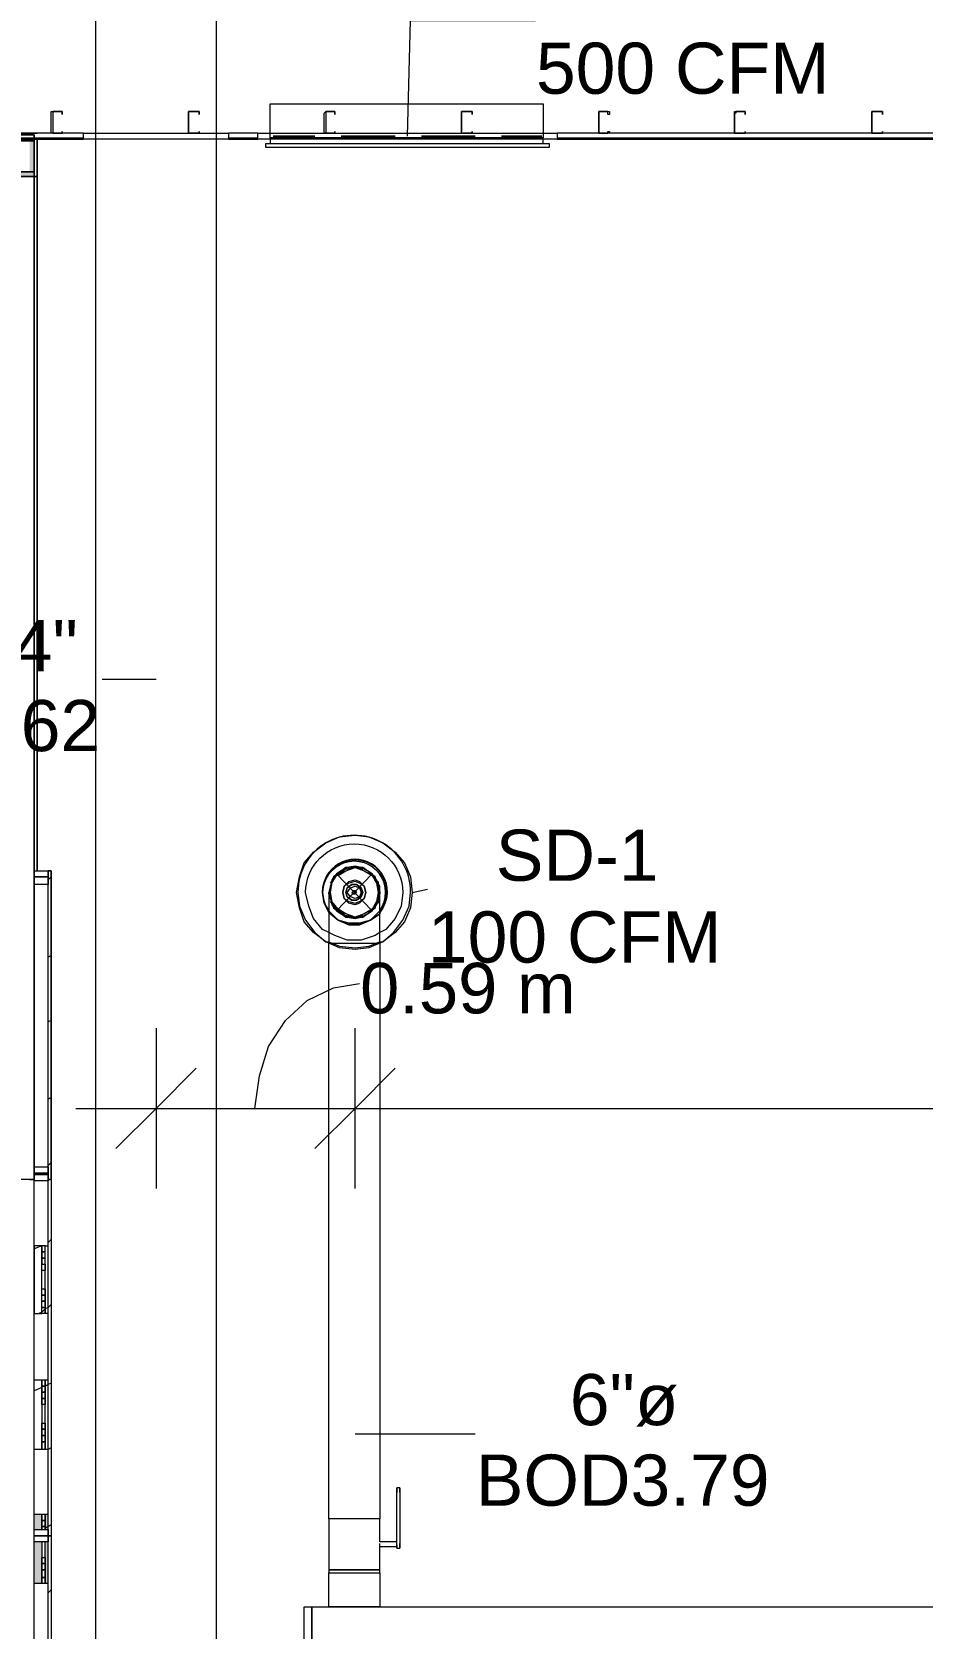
# Model space of a CAD drawing. Header units: metres. Extents: x -2 to 237, y -8 to 52.
# Drawn here: x 32.449 to 35.093, y 17.273 to 22.012 of the extents above; entities that cross this region are included whole.
import ezdxf

# ---------------------------------------------------------------- set-up
doc = ezdxf.new("R2010")
doc.units = ezdxf.units.M
doc.layers.add('HVAC - Ductos', color=5, linetype='Continuous', lineweight=0)
doc.layers.add('PDF4_Text', color=7, linetype='Continuous', lineweight=0)
doc.layers.add('PDF4_Geometry', color=7, linetype='Continuous', lineweight=0, true_color=0xaaaaaa)
doc.layers.add('PDF4_Solid Fills', color=7, linetype='Continuous', lineweight=0, true_color=0xffffff)
doc.styles.add('PDF Helvetica', font='')
doc.styles.get('PDF Helvetica').set_extended_font_data('Helvetica')

msp = doc.modelspace()

# ---------------------------------------------------------------- hatches: boundary and pattern name
at = {"layer": 'PDF4_Solid Fills', "lineweight": 0, "transparency": 33554559}
msp.add_hatch(color=256, dxfattribs=at).paths.add_polyline_path([(32.4418, 21.6884), (32.4418, 21.5968), (28.6758, 21.5968), (28.6758, 21.6884), (28.662, 21.6884), (28.662, 21.583), (32.4556, 21.583), (32.4556, 21.6884)])
h = msp.add_hatch(color=256, dxfattribs=at)
h.paths.add_polyline_path([(32.4785, 17.5649), (32.4785, 17.6107), (32.4556, 17.6107), (32.4556, 17.5649)])
h.paths.add_polyline_path([(32.4785, 17.5283), (32.4556, 17.5283), (32.4556, 17.4045), (32.4785, 17.4045)])
h = msp.add_hatch(color=256, dxfattribs=at)
h.paths.add_polyline_path([(32.4876, 17.5649), (32.4968, 17.5649), (32.4968, 17.6107), (32.4876, 17.6107)])
h.paths.add_polyline_path([(32.4968, 17.5283), (32.4876, 17.5283), (32.4876, 17.4045), (32.4968, 17.4045)])

# ---------------------------------------------------------------- linework, layer by layer
at = {"layer": 'HVAC - Ductos', "lineweight": 0}
for points in [[(32.9962, 22.0595), (32.9962, 15.7872), (32.6389, 15.7872), (32.6389, 22.0595)], [(33.1657, 21.7021), (33.2895, 21.7021)], [(33.3673, 21.7021), (33.5277, 21.7021)], [(33.6056, 21.7021), (33.7659, 21.7021)], [(33.8438, 21.7021), (33.963, 21.7021)], [(33.3765, 19.4754), (33.3719, 19.4571), (33.3765, 19.4754), (33.3902, 19.4892), (33.4086, 19.4938), (33.4223, 19.4892), (33.436, 19.4754), (33.4406, 19.4571), (33.436, 19.4754), (33.4223, 19.4846), (33.4086, 19.4892), (33.3902, 19.4846)], [(33.3856, 19.4708), (33.3811, 19.4571), (33.3856, 19.4708), (33.3994, 19.48), (33.4132, 19.48), (33.4269, 19.4708), (33.4315, 19.4571), (33.4269, 19.4708), (33.4132, 19.48), (33.3994, 19.48)], [(33.3123, 19.4571), (33.3169, 19.425), (33.3307, 19.3976), (33.3169, 19.425)], [(33.436, 19.4388), (33.4406, 19.4571), (33.436, 19.4388), (33.4223, 19.425), (33.4086, 19.4204), (33.3902, 19.425), (33.3765, 19.4388), (33.3719, 19.4571), (33.3765, 19.4388), (33.3902, 19.4296), (33.4086, 19.425), (33.4223, 19.4296)], [(33.4269, 19.4434), (33.4315, 19.4571), (33.4269, 19.4434), (33.4132, 19.4342), (33.3994, 19.4342), (33.3856, 19.4434), (33.3811, 19.4571), (33.3856, 19.4434), (33.3994, 19.4342), (33.4132, 19.4342)], [(33.4223, 19.4434), (33.4086, 19.4388), (33.3948, 19.4434), (33.3856, 19.4571), (33.3948, 19.4708), (33.4086, 19.4754), (33.4223, 19.4708), (33.4269, 19.4571)], [(33.404, 19.4617), (33.3994, 19.4571), (33.404, 19.4617), (33.4086, 19.4617), (33.4132, 19.4571), (33.4086, 19.4617)], [(33.4086, 19.4526), (33.4132, 19.4571), (33.4086, 19.4526), (33.404, 19.4526), (33.3994, 19.4571), (33.404, 19.4526)], [(33.3353, 19.3976), (33.3582, 19.3746), (33.3902, 19.3655), (33.4223, 19.3655), (33.4544, 19.3746), (33.4773, 19.3976), (33.4818, 19.4022), (33.4773, 19.3976), (33.4544, 19.3746), (33.4223, 19.3655), (33.3902, 19.3655), (33.3582, 19.3746), (33.3353, 19.3976), (33.3307, 19.4022)], [(33.4818, 19.393), (33.4544, 19.3746), (33.4223, 19.3609), (33.3902, 19.3609), (33.3582, 19.3746), (33.3353, 19.393), (33.3307, 19.3976), (33.3353, 19.393), (33.3582, 19.3746), (33.3902, 19.3609), (33.4223, 19.3609), (33.4544, 19.3746), (33.4818, 19.393), (33.4818, 19.3976)], [(33.3307, 17.4458), (33.3353, 17.4458), (33.3398, 17.4458), (33.3536, 17.4458), (33.3673, 17.4458), (33.3856, 17.4458), (33.4086, 17.4458), (33.4269, 17.4458), (33.4452, 17.4458), (33.459, 17.4458), (33.4727, 17.4458), (33.4818, 17.4458), (33.4727, 17.4458), (33.459, 17.4458), (33.4452, 17.4458), (33.4269, 17.4458), (33.4086, 17.4458), (33.3856, 17.4458), (33.3673, 17.4458), (33.3536, 17.4458), (33.3398, 17.4458), (33.3353, 17.4458)], [(33.2574, 17.1296), (33.2574, 17.3358), (33.2803, 17.3358), (33.2803, 17.1296)], [(36.8585, 17.1296), (33.2803, 17.1296), (33.2803, 17.3358), (36.8585, 17.3358)]]:
    msp.add_lwpolyline(points, close=True, dxfattribs=at)
for points in [[(33.5643, 21.7021), (33.5735, 22.0458), (33.9446, 22.0458)], [(33.9812, 21.6792), (33.9675, 21.6792), (33.9675, 21.6975), (33.1566, 21.6975), (33.1566, 21.7983), (33.9675, 21.7983), (33.9675, 21.6975), (33.1566, 21.6975), (33.1566, 21.6792), (33.1428, 21.6792), (33.1428, 21.67), (33.9858, 21.67), (33.9858, 21.6792), (33.1428, 21.6792)], [(33.1657, 21.67), (33.9584, 21.67)], [(32.8175, 20.0894), (32.6572, 20.0894)], [(33.4818, 19.4571), (33.4818, 19.4754), (33.4727, 19.4938), (33.459, 19.5121), (33.4452, 19.5212), (33.4269, 19.5304), (33.4086, 19.535), (33.3856, 19.5304), (33.3673, 19.5212), (33.3536, 19.5121), (33.3398, 19.4938), (33.3353, 19.4754), (33.3307, 19.4571), (33.3307, 19.4526), (33.3307, 19.4571), (33.3307, 19.4526), (33.3307, 19.4342), (33.3307, 19.4022), (33.3307, 19.3655), (33.3307, 19.3242), (33.3307, 19.3059), (33.3215, 19.3105), (33.2849, 19.3379), (33.2574, 19.37), (33.2436, 19.4113), (33.2345, 19.4571), (33.2436, 19.5029), (33.2574, 19.5442), (33.2849, 19.5762), (33.3215, 19.6037), (33.3628, 19.622), (33.4086, 19.6266), (33.4498, 19.622), (33.491, 19.6037), (33.5277, 19.5762), (33.5552, 19.5442), (33.5735, 19.5029), (33.578, 19.4571), (33.5735, 19.4113), (33.5552, 19.37), (33.5277, 19.3379), (33.491, 19.3105), (33.4818, 19.3059), (33.4818, 19.3471), (33.4818, 19.3884), (33.4818, 19.4204), (33.4818, 19.4434), (33.4818, 19.4571), (33.4818, 19.4526), (33.4818, 19.4571), (33.4818, 19.4754), (33.4727, 19.4938), (33.459, 19.5121), (33.4452, 19.5212), (33.4269, 19.5304), (33.4086, 19.535), (33.3856, 19.5304), (33.3673, 19.5212), (33.3536, 19.5121), (33.3398, 19.4938), (33.3353, 19.4754), (33.3307, 19.4571)], [(33.3398, 19.4892), (33.3536, 19.5075), (33.3719, 19.5212), (33.3856, 19.5304), (33.4086, 19.5304), (33.4269, 19.5304), (33.4452, 19.5212), (33.459, 19.5075), (33.4727, 19.4938), (33.4773, 19.4754), (33.4818, 19.4571), (33.4773, 19.4388), (33.4727, 19.4204), (33.459, 19.4067), (33.4452, 19.393), (33.4269, 19.3838), (33.4086, 19.3838)], [(33.3582, 19.5075), (33.3811, 19.5212), (33.4086, 19.5304), (33.436, 19.5212), (33.459, 19.5075), (33.4727, 19.4892)], [(33.3765, 19.5258), (33.3811, 19.5304)], [(33.3811, 19.5258), (33.4086, 19.5304), (33.4315, 19.5258)], [(33.4315, 19.5304), (33.436, 19.5258), (33.4406, 19.5258)], [(33.3307, 19.4526), (33.3353, 19.4388), (33.3398, 19.4204), (33.3536, 19.4022), (33.3673, 19.393), (33.3856, 19.3838), (33.3719, 19.393), (33.3536, 19.4067), (33.3444, 19.4204), (33.3353, 19.4388), (33.3353, 19.4571), (33.3353, 19.4754), (33.3444, 19.4938), (33.3536, 19.5075)], [(33.436, 19.5212), (33.459, 19.5075), (33.4727, 19.4846), (33.4773, 19.4571), (33.4727, 19.4296), (33.459, 19.4067), (33.436, 19.393), (33.4086, 19.3838), (33.3811, 19.393), (33.3582, 19.4067), (33.3398, 19.4296), (33.3353, 19.4571), (33.3398, 19.4846), (33.3536, 19.5075), (33.3765, 19.5212)], [(33.3353, 19.4846), (33.3398, 19.4892)], [(33.3398, 19.4342), (33.3353, 19.4571), (33.3398, 19.48)], [(33.4773, 19.4892), (33.4773, 19.4846)], [(33.4773, 19.48), (33.4818, 19.4571), (33.4773, 19.4342)], [(33.4315, 19.3884), (33.4086, 19.3838), (33.3856, 19.3838), (33.4086, 19.3792), (33.4269, 19.3838), (33.4452, 19.393), (33.459, 19.4022), (33.4727, 19.4204), (33.4818, 19.4388), (33.4818, 19.4526)], [(33.578, 19.4571), (33.6239, 19.4662)], [(33.3765, 19.393), (33.3536, 19.4067), (33.3398, 19.425), (33.3353, 19.4296)], [(33.3811, 19.3838), (33.3765, 19.3884)], [(33.404, 19.3838), (33.3811, 19.3884)], [(33.4406, 19.3884), (33.436, 19.3884), (33.4315, 19.3838)], [(33.4727, 19.425), (33.459, 19.4067), (33.436, 19.393)], [(33.4773, 19.4296), (33.4773, 19.425)], [(33.4818, 19.3379), (33.4681, 19.3288), (33.4269, 19.3151), (33.3856, 19.3151), (33.349, 19.3288), (33.3307, 19.3379)], [(33.3307, 19.3105), (33.3628, 19.2968), (33.4086, 19.2922), (33.4498, 19.2968), (33.4818, 19.3105)], [(33.4818, 19.3059), (33.4498, 19.2922), (33.4086, 19.2876), (33.3628, 19.2922), (33.3307, 19.3059)], [(33.5323, 17.5283), (33.4818, 17.5283), (33.4818, 17.5969), (33.4727, 17.5969), (33.459, 17.5969), (33.4452, 17.5969), (33.4269, 17.5969), (33.4086, 17.5969), (33.3856, 17.5969), (33.3673, 17.5969), (33.3536, 17.5969), (33.3398, 17.5969), (33.3353, 17.5969), (33.3307, 17.5969), (33.3307, 19.3059), (33.3353, 19.3059), (33.3398, 19.3059), (33.3536, 19.3059), (33.3673, 19.3059), (33.3856, 19.3059), (33.4086, 19.3059), (33.4269, 19.3059), (33.4452, 19.3059), (33.459, 19.3059), (33.4727, 19.3059), (33.4818, 19.3059), (33.4818, 17.5969), (33.4727, 17.5969), (33.459, 17.5969), (33.4452, 17.5969), (33.4269, 17.5969), (33.4086, 17.5969), (33.3856, 17.5969), (33.3673, 17.5969), (33.3536, 17.5969), (33.3398, 17.5969), (33.3353, 17.5969), (33.3307, 17.5969), (33.3307, 17.4458), (33.3307, 17.4366), (33.3353, 17.4366), (33.3398, 17.4366), (33.3536, 17.4366), (33.3673, 17.4366), (33.3856, 17.4366), (33.4086, 17.4366), (33.4269, 17.4366), (33.4452, 17.4366), (33.459, 17.4366), (33.4727, 17.4366), (33.4818, 17.4366), (33.4818, 17.3358), (33.4727, 17.3358), (33.459, 17.3358), (33.4452, 17.3358), (33.4269, 17.3358), (33.4086, 17.3358), (33.3856, 17.3358), (33.3673, 17.3358), (33.3536, 17.3358), (33.3398, 17.3358), (33.3353, 17.3358), (33.3307, 17.3358), (33.3307, 17.4366), (33.3353, 17.4366), (33.3398, 17.4366), (33.3536, 17.4366), (33.3673, 17.4366), (33.3856, 17.4366), (33.4086, 17.4366), (33.4269, 17.4366), (33.4452, 17.4366), (33.459, 17.4366), (33.4727, 17.4366), (33.4818, 17.4366), (33.4818, 17.4458), (33.4818, 17.5145), (33.5323, 17.5145), (33.5323, 17.5191), (33.5323, 17.5237)], [(33.3307, 19.3059), (33.3353, 19.3059), (33.3398, 19.3059), (33.3536, 19.3059), (33.3673, 19.3059), (33.3856, 19.3059), (33.4086, 19.3059), (33.4269, 19.3059), (33.4452, 19.3059), (33.459, 19.3059), (33.4727, 19.3059), (33.4818, 19.3059)], [(33.1107, 18.8157), (33.1245, 18.9119), (33.152, 18.999), (33.2024, 19.0768), (33.2665, 19.1364), (33.3444, 19.1731), (33.4223, 19.1868)], [(32.8175, 19.0539), (32.8175, 18.8157), (32.8175, 18.5775)], [(33.4086, 18.5775), (33.4086, 18.8157), (33.4086, 19.0539)], [(32.9366, 18.9348), (32.8175, 18.8157), (32.6984, 18.6965)], [(33.5277, 18.9348), (33.4086, 18.8157), (33.2895, 18.6965)], [(32.5793, 18.8157), (33.4086, 18.8157), (37.4404, 18.8157), (37.6328, 18.8157), (42.5123, 18.8157), (45.4537, 18.8157), (46.2142, 18.8157)], [(33.4086, 17.849), (33.7659, 17.849)], [(33.5414, 17.6886), (33.5323, 17.6886)], [(33.5323, 17.5191), (33.5323, 17.5145), (33.5323, 17.5099), (33.5323, 17.5145), (33.5323, 17.5191), (33.5323, 17.5237), (33.5323, 17.6749), (33.5323, 17.6794), (33.5323, 17.684), (33.5323, 17.6886), (33.5323, 17.684), (33.5323, 17.6794), (33.5323, 17.6749)], [(33.5414, 17.6749), (33.5414, 17.6794), (33.5414, 17.684), (33.5414, 17.6886), (33.5414, 17.684), (33.5414, 17.6794), (33.5414, 17.6749), (33.5414, 17.5237), (33.5414, 17.5191), (33.5414, 17.5145), (33.5414, 17.5099), (33.5414, 17.5145), (33.5414, 17.5191), (33.5414, 17.5237)], [(33.4818, 17.5145), (33.4818, 17.5191), (33.4818, 17.5237)], [(33.5323, 17.5099), (33.5414, 17.5099)]]:
    msp.add_lwpolyline(points, dxfattribs=at)
for points in [[(33.4818, 19.3105), (33.491, 19.3105), (33.5231, 19.3379), (33.5506, 19.3746), (33.5689, 19.4159), (33.5735, 19.4571, 1.014006), (33.2391, 19.4571), (33.2436, 19.4159), (33.2619, 19.3746), (33.2895, 19.3379), (33.3215, 19.3105), (33.3307, 19.3105)], [(33.3307, 19.3379), (33.3123, 19.3471), (33.2849, 19.3792), (33.2711, 19.4159), (33.2619, 19.4571, -0.994592), (33.5506, 19.4571), (33.546, 19.4159), (33.5277, 19.3792), (33.5002, 19.3471), (33.4818, 19.3379)]]:
    msp.add_lwpolyline(points, format="xyb", dxfattribs=at)
msp.add_lwpolyline([(33.4818, 19.3976), (33.4956, 19.425), (33.5048, 19.4571, 1.018637), (33.3123, 19.4571), (33.3169, 19.425), (33.3307, 19.4022, -1.368952), (33.5002, 19.4571), (33.4956, 19.425), (33.4818, 19.4022, 1.368952), (33.3123, 19.4571, -1.435432)], format="xyb", close=True, dxfattribs=at)
at = {"layer": 'PDF4_Geometry', "lineweight": 0}
for points in [[(32.5106, 21.7112), (32.506, 21.7112), (32.506, 21.7709), (32.506, 21.7754), (32.5106, 21.7754), (32.5381, 21.7754), (32.5381, 21.7663), (32.5381, 21.7754), (32.5106, 21.7754), (32.5106, 21.7709), (32.5106, 21.7112), (32.5381, 21.7112)], [(32.9138, 21.7112), (32.9138, 21.7709), (32.9138, 21.7754), (32.9458, 21.7754), (32.9458, 21.7663), (32.9458, 21.7754), (32.9138, 21.7754), (32.9138, 21.7709), (32.9138, 21.7112), (32.9458, 21.7112)], [(33.3215, 21.7112), (33.3169, 21.7112), (33.3169, 21.7709), (33.3215, 21.7754), (33.349, 21.7754), (33.349, 21.7663), (33.349, 21.7754), (33.3215, 21.7754), (33.3215, 21.7709), (33.3215, 21.7112), (33.349, 21.7112)], [(34.1324, 21.7112), (34.1324, 21.7709), (34.1324, 21.7754), (34.1645, 21.7754), (34.1645, 21.7663), (34.1599, 21.7663), (34.1599, 21.7754), (34.1324, 21.7754), (34.1324, 21.7709), (34.1324, 21.7112), (34.1599, 21.7112), (34.1599, 21.7158), (34.1645, 21.7158), (34.1645, 21.7112)], [(34.5402, 21.7112), (34.5356, 21.7112), (34.5356, 21.7709), (34.5356, 21.7754), (34.5402, 21.7754), (34.5677, 21.7754), (34.5677, 21.7663), (34.5677, 21.7754), (34.5402, 21.7754), (34.5402, 21.7709), (34.5356, 21.7709), (34.5356, 21.7112), (34.5402, 21.7112), (34.5677, 21.7112)], [(34.9434, 21.7112), (34.9434, 21.7709), (34.9434, 21.7754), (34.9755, 21.7754), (34.9755, 21.7663), (34.9755, 21.7754), (34.9434, 21.7754), (34.9434, 21.7709), (34.9434, 21.7112), (34.9755, 21.7112)], [(32.4556, 21.7066), (28.662, 21.7066), (28.662, 21.583), (32.4556, 21.583)], [(28.662, 21.7066), (28.662, 21.6884), (32.4556, 21.6884), (32.4556, 21.7066)], [(32.6022, 21.7112), (30.348, 21.7112), (30.348, 21.693), (32.6022, 21.693)], [(32.4648, 21.7112), (32.1028, 21.7112), (31.695, 21.7112), (31.2918, 21.7112), (30.8841, 21.7112), (30.4809, 21.7112), (30.8841, 21.7112), (31.2918, 21.7112), (31.695, 21.7112), (32.1028, 21.7112)], [(32.5381, 21.7158), (32.5381, 21.7112)], [(32.6022, 21.693), (32.6022, 21.7112), (33.0328, 21.7112), (33.0328, 21.693)], [(32.9458, 21.7158), (32.9458, 21.7112)], [(33.1199, 21.7112), (33.0328, 21.7112), (33.0328, 21.693), (33.1199, 21.693)], [(33.1199, 21.693), (33.1199, 21.7112), (34.0088, 21.7112), (34.0088, 21.693)], [(33.349, 21.7158), (33.349, 21.7112)], [(33.7567, 21.7158), (33.7567, 21.7112)], [(35.4566, 21.7112), (34.0088, 21.7112), (34.0088, 21.693), (35.4566, 21.693)], [(34.5677, 21.7158), (34.5677, 21.7112)], [(34.9755, 21.7158), (34.9755, 21.7112)], [(28.662, 21.6884), (28.662, 21.5968), (32.4556, 21.5968), (32.4556, 21.6884)], [(28.662, 21.5968), (28.662, 21.583), (32.4556, 21.583), (32.4556, 21.5968)], [(32.4556, 19.5212), (32.4556, 21.5784)], [(32.4556, 21.5784), (32.4556, 18.6049)], [(32.4968, 19.5212), (32.506, 19.5212)], [(32.4968, 18.6049), (32.506, 18.6049), (32.506, 19.5212), (32.506, 18.6049), (32.506, 17.5466), (32.4968, 17.5466)], [(32.4968, 18.6233), (32.4556, 18.6233), (32.4556, 18.6416), (32.4968, 18.6416)], [(32.4968, 18.6187), (32.4556, 18.6187), (32.4556, 18.6233), (32.4968, 18.6233)], [(32.4785, 18.3896), (32.4876, 18.3896)], [(32.4785, 18.2796), (32.4876, 18.2796), (32.4876, 18.2613), (32.4785, 18.2613)], [(32.4785, 18.2613), (32.4876, 18.2613), (32.4876, 18.2429), (32.4785, 18.2429)], [(32.4785, 18.2429), (32.4876, 18.2429), (32.4876, 18.2247), (32.4785, 18.2247)], [(32.4876, 18.2247), (32.4876, 18.2063), (32.4785, 18.2063), (32.4785, 18.2247)], [(32.4556, 18.0093), (32.4785, 18.0093), (32.4785, 17.8032), (32.4556, 17.8032)], [(32.4785, 17.991), (32.4785, 18.0093), (32.4876, 18.0093), (32.4876, 17.991)], [(32.4876, 17.991), (32.4876, 17.9726), (32.4785, 17.9726), (32.4785, 17.991)], [(32.4876, 17.9726), (32.4876, 17.9543), (32.4785, 17.9543), (32.4785, 17.9726)], [(32.4785, 17.9543), (32.4876, 17.9543), (32.4876, 17.936), (32.4785, 17.936)], [(32.4785, 17.881), (32.4876, 17.881), (32.4876, 17.8627), (32.4785, 17.8627)], [(32.4876, 17.826), (32.4876, 17.8032), (32.4785, 17.8032), (32.4785, 17.826)], [(32.4968, 17.5649), (32.4968, 17.5466), (32.4556, 17.5466), (32.4556, 17.5649)], [(32.4556, 17.5466), (32.4968, 17.5466), (32.4968, 17.5283), (32.4556, 17.5283)], [(32.4968, 17.5466), (32.506, 17.5466), (32.506, 16.4882), (32.4968, 16.4882)], [(32.4785, 17.4824), (32.4876, 17.4824), (32.4876, 17.4641), (32.4785, 17.4641)], [(32.4785, 17.4641), (32.4876, 17.4641), (32.4876, 17.4458), (32.4785, 17.4458)], [(32.4785, 17.4458), (32.4876, 17.4458), (32.4876, 17.4228), (32.4785, 17.4228)], [(32.4876, 17.4228), (32.4876, 17.4045), (32.4785, 17.4045), (32.4785, 17.4228)]]:
    msp.add_lwpolyline(points, close=True, dxfattribs=at)
for points in [[(33.7247, 21.7112), (33.7247, 21.7709), (33.7247, 21.7754), (33.7567, 21.7754), (33.7567, 21.7663), (33.7567, 21.7754), (33.7247, 21.7754), (33.7247, 21.7709), (33.7247, 21.7112), (33.7567, 21.7112), (33.7293, 21.7112)], [(28.662, 21.5968), (28.662, 21.7066), (32.4556, 21.7066), (32.4556, 21.5968)], [(32.4556, 21.7066), (28.662, 21.7066), (32.4556, 21.7066)], [(28.662, 21.6884), (28.662, 21.5968), (28.662, 21.583), (32.4556, 21.583), (32.4556, 21.5968), (32.4556, 21.6884)], [(30.348, 21.6975), (32.6022, 21.6975)], [(32.4418, 18.6049), (32.4556, 18.6049), (32.4556, 21.583), (32.4648, 21.583), (32.4556, 21.583), (32.4556, 21.693), (32.4556, 21.583), (32.4648, 21.583), (32.4648, 21.693), (32.4648, 21.583), (32.4648, 19.5212), (32.4648, 21.583), (32.4556, 21.583)], [(33.0328, 21.6975), (33.1199, 21.6975)], [(34.0088, 21.6975), (35.4566, 21.6975)], [(28.662, 21.583), (32.4556, 21.583), (28.662, 21.583)], [(32.3319, 21.583), (32.4556, 21.583), (32.4556, 18.6049), (32.3319, 18.6049)], [(32.4556, 19.5212), (32.4968, 19.5212)], [(32.4556, 19.5029), (32.4556, 19.5212)], [(32.4968, 19.5029), (32.4556, 19.5029)], [(32.4556, 19.48), (32.4556, 19.5029)], [(32.4556, 19.5029), (32.4968, 19.5029)], [(32.4968, 19.48), (32.4556, 19.48)], [(32.4556, 18.6416), (32.4968, 18.6416), (32.4968, 19.48)], [(32.4968, 19.5212), (32.4968, 19.5029)], [(32.506, 19.5212), (32.4968, 19.5212)], [(32.4968, 18.6049), (32.4968, 19.5212)], [(32.506, 19.5212), (32.506, 18.6049), (32.4968, 18.6049)], [(32.506, 19.5029), (32.4968, 19.4938)], [(32.4968, 19.5029), (32.4968, 19.48)], [(32.4968, 18.6416), (32.4968, 19.5029)], [(32.506, 19.2693), (32.4968, 19.2647)], [(32.506, 19.0768), (32.4968, 19.0722)], [(32.506, 18.8478), (32.4968, 18.8432)], [(32.506, 18.6553), (32.4968, 18.6461)], [(32.4556, 13.3177), (32.4556, 18.6049), (32.3319, 18.6049)], [(32.4968, 18.6233), (32.4968, 18.6187), (32.4968, 18.6003), (32.4556, 18.6003), (32.4556, 18.6187)], [(32.4785, 18.4079), (32.4556, 18.4079), (32.4556, 18.2063), (32.4785, 18.2063), (32.4785, 18.4079), (32.4785, 18.3896), (32.4785, 18.3712), (32.4876, 18.3712), (32.4785, 18.3712), (32.4785, 18.353), (32.4876, 18.353), (32.4876, 18.3346), (32.4785, 18.3346), (32.4785, 18.353), (32.4876, 18.353), (32.4876, 18.3712), (32.4876, 18.3896), (32.4876, 18.4079), (32.4785, 18.4079), (32.4556, 18.3988)], [(32.4968, 18.2063), (32.4876, 18.2063), (32.4876, 18.4079), (32.4968, 18.4079)], [(32.506, 18.4262), (32.4968, 18.417)], [(32.506, 18.4079), (32.506, 18.2063)], [(32.506, 18.2338), (32.4968, 18.2247), (32.4876, 18.2201), (32.4785, 18.2109), (32.4693, 18.2063)], [(32.506, 17.8077), (32.4968, 17.8032), (32.4876, 17.8032), (32.4876, 18.0093), (32.4968, 18.0093)], [(32.506, 18.0093), (32.506, 17.8032)], [(32.4785, 17.9864), (32.4556, 17.9772)], [(32.506, 18.0001), (32.4968, 17.9956), (32.4876, 17.991), (32.483, 17.991)], [(32.4785, 17.8627), (32.4876, 17.8627)], [(32.4785, 17.8444), (32.4785, 17.8627)], [(32.4785, 17.8444), (32.4876, 17.8444)], [(32.4785, 17.826), (32.4785, 17.8444)], [(32.4876, 17.8444), (32.4785, 17.8444)], [(32.4876, 17.826), (32.4785, 17.826)], [(32.4876, 17.8627), (32.4876, 17.8444)], [(32.4876, 17.8444), (32.4876, 17.826)], [(32.4785, 17.5283), (32.4785, 17.4045), (32.4556, 17.4045), (32.4556, 17.6107), (32.4785, 17.6107), (32.4876, 17.6107), (32.4876, 17.5924), (32.4876, 17.5741), (32.4785, 17.5741), (32.4785, 17.5924), (32.4876, 17.5924), (32.4785, 17.5924), (32.4785, 17.6107), (32.4785, 17.5649), (32.4785, 17.5741), (32.4876, 17.5741), (32.4876, 17.5649), (32.4876, 17.6107), (32.4968, 17.6107)], [(32.506, 17.6107), (32.506, 17.4045)], [(32.506, 17.5787), (32.4968, 17.5741), (32.4876, 17.5695)], [(32.4968, 17.4045), (32.4876, 17.4045), (32.4876, 17.5283)], [(32.506, 17.3862), (32.4968, 17.377)]]:
    msp.add_lwpolyline(points, dxfattribs=at)
at = {"layer": 'PDF4_Geometry', "color": 8, "lineweight": 0, "true_color": 0x808080}
msp.add_lwpolyline([(33.4681, 19.5029), (33.4315, 19.5304), (33.3811, 19.5304), (33.3444, 19.5029), (33.3307, 19.4571), (33.3444, 19.4113), (33.3811, 19.3838), (33.4315, 19.3838), (33.4681, 19.4113), (33.4818, 19.4571)], close=True, dxfattribs=at)
for points in [[(33.3536, 19.5121), (33.459, 19.4022)], [(33.459, 19.5121), (33.3536, 19.4022)]]:
    msp.add_lwpolyline(points, dxfattribs=at)

# ---------------------------------------------------------------- texts
at = {"layer": 'PDF4_Text', "lineweight": 0, "attachment_point": 4, "style": 'PDF Helvetica'}
for s, insert, char_height in [('500 CFM', (33.9459, 21.903), 0.1519), ('14"x14"', (31.8566, 20.1894), 0.1519), ('BOD3.62', (31.7787, 19.9512), 0.1519), ('SD-1', (33.8267, 19.5663), 0.1519), ('100 CFM', (33.6251, 19.3235), 0.1519), ('0.59 m', (33.4235, 19.1716), 0.15002), ('6"ø', (34.0466, 17.9489), 0.1519), ('BOD3.79', (33.7672, 17.7107), 0.1519)]:
    msp.add_mtext(s, dxfattribs=dict(at, insert=insert, char_height=char_height))

doc.saveas('drawing.dxf')
